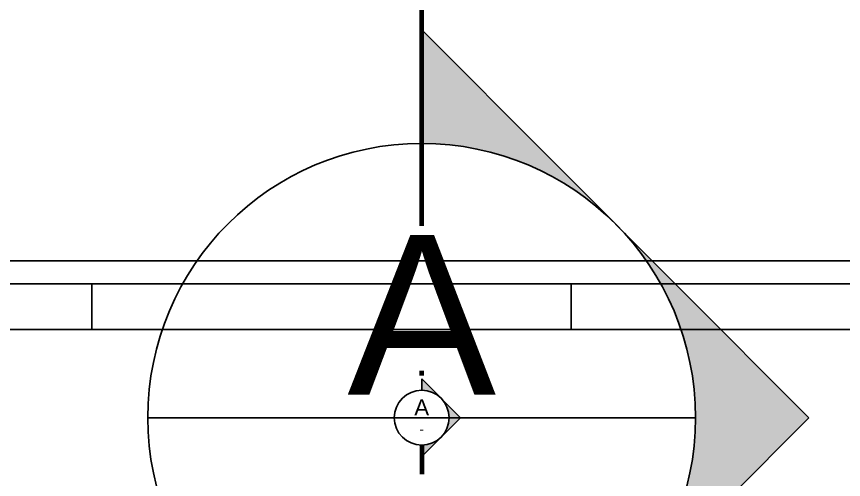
# Model space of a CAD drawing. Header units: metres. Extents: x 47723 to 48001, y 23322 to 23573.
# Drawn here: x 47822.29 to 47840.41, y 23433.2 to 23443.33 of the extents above; entities that cross this region are included whole.
import ezdxf
from ezdxf.enums import TextEntityAlignment as Align

# ---------------------------------------------------------------- set-up
doc = ezdxf.new("R2010")
doc.units = ezdxf.units.M
doc.header["$LTSCALE"] = 0.25
doc.linetypes.add('DIVIDEX2', pattern=[63.5, 25.4, -12.7, 0, -12.7, 0, -12.7])
for name, color, linetype in [('0 @ 0.1', 7, 'Continuous'), ('0 @ 1', 7, 'Continuous'), ('MRG_EXTERNA', 1, 'Continuous'), ('MRG_INTERNA', 2, 'Continuous'), ('SIMB_01', 1, 'Continuous'), ('SIMB_PREENCHIMENTO', 253, 'Continuous'), ('SIMB_TXT', 1, 'Continuous')]:
    doc.layers.add(name, color=color, linetype=linetype)
doc.layers.add('0_MRG_AUX', color=7, linetype='Continuous', true_color=0xecbcd1, plot=False)
doc.layers.add('ARQ_COTA_AZUL', color=5, linetype='Continuous', lineweight=20, true_color=0x0000ff)
doc.layers.add('SIMB_LCT', color=252, linetype='DIVIDEX2', lineweight=100)
doc.styles.add('SIMB', font='arial.ttf')

# ---------------------------------------------------------------- blocks, each defined once
blk = doc.blocks.new('*U70')
at = {"layer": 'SIMB_PREENCHIMENTO', "transparency": 33554587}
h = blk.add_hatch(color=256, dxfattribs=at)
h.dxf.hatch_style = 1
h.paths.add_polyline_path([(0, 8.483), (-4.152, 4.332, -0.401827), (4.152, 4.332)])
h = blk.add_hatch(color=256, dxfattribs=at)
h.dxf.hatch_style = 1
h.paths.add_polyline_path([(-4.332, 4.152), (-8.483, 0), (-6, 0, -0.193399)])
h = blk.add_hatch(color=256, dxfattribs=at)
h.dxf.hatch_style = 1
h.paths.add_polyline_path([(4.332, 4.152, -0.193399), (6, 0), (8.483, 0)])
at = {"layer": 'SIMB_01'}
for p, q in [((-8.483, 0), (0, 8.483)), ((8.483, 0), (0, 8.483)), ((0, -6), (0, 6)), ((-6, 0), (-8.483, 0)), ((6, 0), (8.483, 0))]:
    blk.add_line(p, q, dxfattribs=at)
blk.add_circle((0, 0), 6, dxfattribs=at)
at = {"layer": 'SIMB_LCT'}
blk.add_line((6, 0), (69.061, 0), dxfattribs=at)
at = {"layer": 'SIMB_TXT', "style": 'SIMB'}
for tag, height, p in [('000', 3.5, (-2.25, 0)), ('999', 2, (2.525, 0))]:
    blk.add_attdef(tag, text='', height=height, rotation=90, dxfattribs=at).set_placement(p, align=Align.MIDDLE_CENTER)
blk = doc.blocks.new('*U737')
at = {"layer": '0 @ 0.1', "xscale": 0.1, "yscale": 0.1, "zscale": 0.1, "rotation": 270}
blk.add_blockref('*U70', (47831.169, 23434.55), dxfattribs=at).add_auto_attribs({'999': '-', '000': 'A'})
at = {"layer": '0 @ 1'}
ref = blk.add_blockref('*U70', (47831.169, 23434.55), dxfattribs=dict(at, rotation=270))
ref.add_attrib('000', 'A', dxfattribs={"layer": 'SIMB_TXT', "height": 3.5, "style": 'SIMB'}).set_placement((47831.169, 23436.8), align=Align.MIDDLE_CENTER)
blk = doc.blocks.new('*U71')
at = {"layer": 'SIMB_LCT'}
blk.add_line((-6, 0), (-54.483, 0), dxfattribs=at)
at = {"layer": 'SIMB_TXT', "style": 'SIMB'}
for tag, height, p in [('000', 3.5, (-2.25, 0)), ('999', 2, (2.525, 0))]:
    blk.add_attdef(tag, text='', height=height, rotation=90, dxfattribs=at).set_placement(p, align=Align.MIDDLE_CENTER)
blk = doc.blocks.new('*U738')
at = {"layer": '0 @ 1', "rotation": 270}
blk.add_blockref('*U71', (47831.169, 23416.674), dxfattribs=at)
blk = doc.blocks.new('FORMATO_A3')
at = {"layer": '0_MRG_AUX'}
blk.add_lwpolyline([(0.005, -0.005), (0.005, 0.302), (-0.425, 0.302), (-0.425, -0.005)], close=True, dxfattribs=at)
at = {"layer": 'MRG_EXTERNA'}
blk.add_lwpolyline([(0, 0), (0, 0.297), (-0.42, 0.297), (-0.42, 0)], close=True, dxfattribs=at)
at = {"layer": 'MRG_INTERNA'}
for p, q in [((-0.29, 0.287), (-0.29, 0.297)), ((-0.185, 0.287), (-0.185, 0.297)), ((-0.185, 0.287), (-0.185, 0.297))]:
    blk.add_line(p, q, dxfattribs=at)
blk.add_lwpolyline([(-0.01, 0.01), (-0.01, 0.287), (-0.395, 0.287), (-0.395, 0.01)], close=True, dxfattribs=at)

msp = doc.modelspace()

# ---------------------------------------------------------------- block references
for name in ['*U738', '*U737']:
    msp.add_blockref(name, (0, 0))
at = {"layer": 'ARQ_COTA_AZUL', "xscale": 100, "yscale": 100, "zscale": 100}
msp.add_blockref('FORMATO_A3', (47852.944, 23407.78), dxfattribs=at)

doc.saveas('drawing.dxf')
